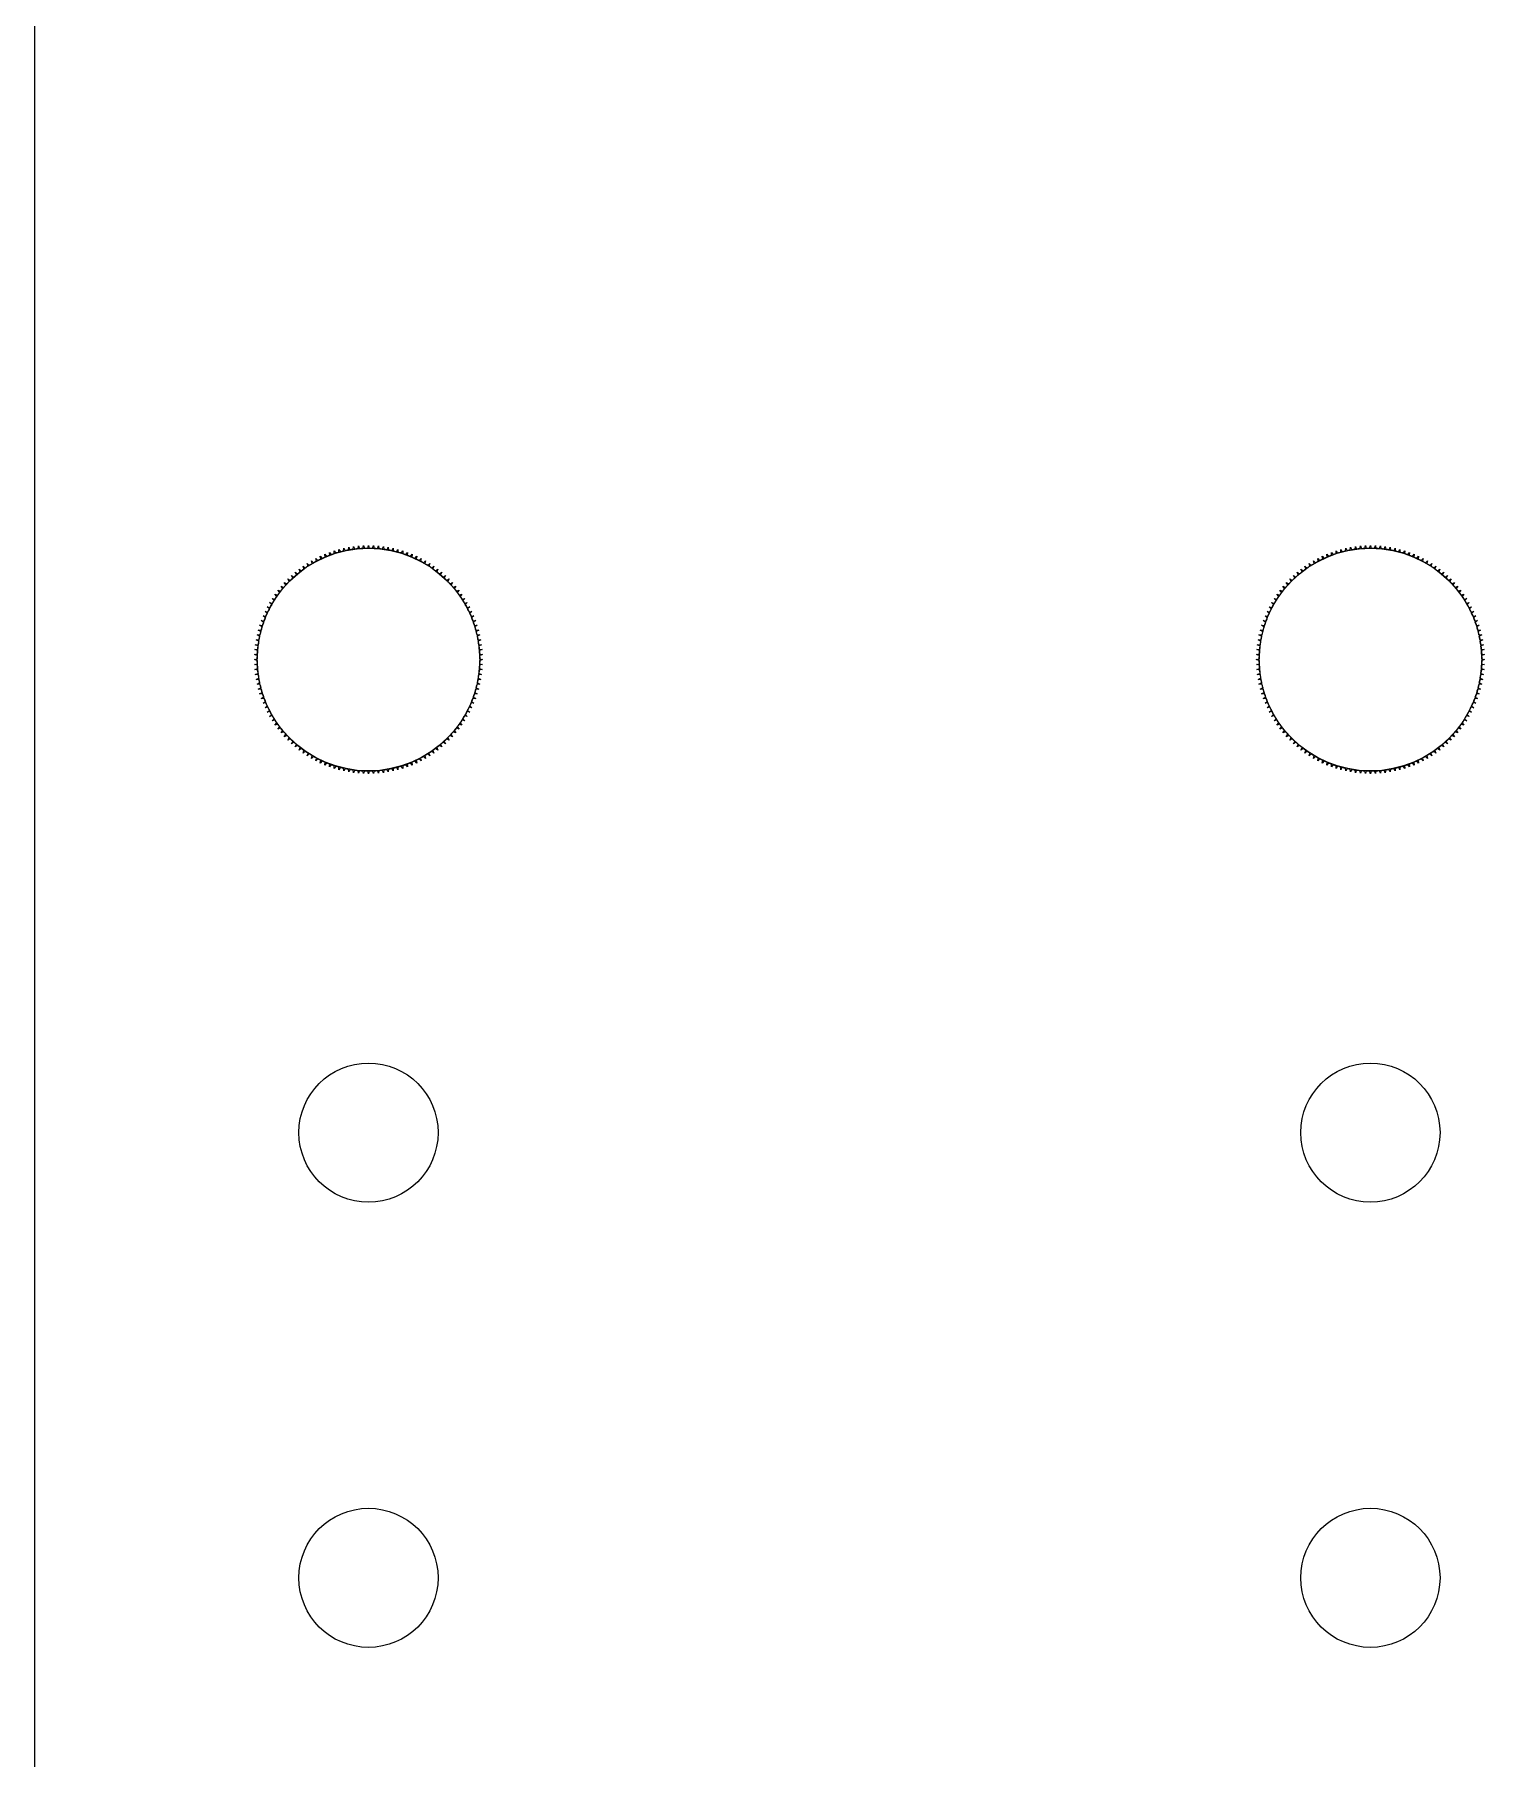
# Model space of a CAD drawing. Header units: millimetres. Extents: x 562 to 17351, y 2396 to 6995.
# Drawn here: x 9250.54 to 9276.59, y 3757.88 to 3788.86 of the extents above; entities that cross this region are included whole.
import ezdxf

# ---------------------------------------------------------------- set-up
doc = ezdxf.new("R2010")
doc.units = ezdxf.units.MM
doc.layers.add('02___PRT_ALL_AXES', color=7, linetype='Continuous')

msp = doc.modelspace()

# ---------------------------------------------------------------- linework, layer by layer
at = {"color": 7, "linetype": 'Continuous'}
for p, q in [((9250.541, 4020.13), (9250.541, 3685.13)), ((9255.844, 3779.505), (9255.839, 3779.556)), ((9255.839, 3779.556), (9255.869, 3779.514)), ((9255.926, 3779.533), (9255.924, 3779.585)), ((9255.924, 3779.585), (9255.952, 3779.541)), ((9256.01, 3779.558), (9256.01, 3779.61)), ((9256.01, 3779.61), (9256.036, 3779.565)), ((9256.095, 3779.58), (9256.097, 3779.631)), ((9256.097, 3779.631), (9256.121, 3779.585)), ((9256.18, 3779.597), (9256.185, 3779.649)), ((9256.185, 3779.649), (9256.206, 3779.602)), ((9256.266, 3779.611), (9256.273, 3779.662)), ((9256.273, 3779.662), (9256.293, 3779.615)), ((9256.353, 3779.621), (9256.362, 3779.672)), ((9256.362, 3779.672), (9256.38, 3779.623)), ((9256.44, 3779.627), (9256.451, 3779.678)), ((9256.451, 3779.678), (9256.467, 3779.629)), ((9256.527, 3779.63), (9256.541, 3779.68)), ((9256.541, 3779.68), (9256.554, 3779.63)), ((9256.614, 3779.629), (9256.63, 3779.678)), ((9256.63, 3779.678), (9256.641, 3779.627)), ((9256.701, 3779.623), (9256.719, 3779.672)), ((9256.719, 3779.672), (9256.728, 3779.621)), ((9256.788, 3779.615), (9256.808, 3779.662)), ((9256.808, 3779.662), (9256.815, 3779.611)), ((9256.875, 3779.602), (9256.897, 3779.649)), ((9256.897, 3779.649), (9256.901, 3779.597)), ((9256.96, 3779.585), (9256.984, 3779.631)), ((9256.984, 3779.631), (9256.987, 3779.58)), ((9257.045, 3779.565), (9257.071, 3779.61)), ((9257.071, 3779.61), (9257.071, 3779.558)), ((9257.129, 3779.541), (9257.157, 3779.585)), ((9257.157, 3779.585), (9257.155, 3779.533)), ((9257.212, 3779.514), (9257.242, 3779.556)), ((9257.242, 3779.556), (9257.237, 3779.505)), ((9273.844, 3779.505), (9273.839, 3779.556)), ((9273.839, 3779.556), (9273.869, 3779.514)), ((9273.926, 3779.533), (9273.924, 3779.585)), ((9273.924, 3779.585), (9273.952, 3779.541)), ((9274.01, 3779.558), (9274.01, 3779.61)), ((9274.01, 3779.61), (9274.036, 3779.565)), ((9274.095, 3779.58), (9274.097, 3779.631)), ((9274.097, 3779.631), (9274.121, 3779.585)), ((9274.18, 3779.597), (9274.185, 3779.649)), ((9274.185, 3779.649), (9274.206, 3779.602)), ((9274.266, 3779.611), (9274.273, 3779.662)), ((9274.273, 3779.662), (9274.293, 3779.615)), ((9274.353, 3779.621), (9274.362, 3779.672)), ((9274.362, 3779.672), (9274.38, 3779.623)), ((9274.44, 3779.627), (9274.451, 3779.678)), ((9274.451, 3779.678), (9274.467, 3779.629)), ((9274.527, 3779.63), (9274.541, 3779.68)), ((9274.541, 3779.68), (9274.554, 3779.63)), ((9274.614, 3779.629), (9274.63, 3779.678)), ((9274.63, 3779.678), (9274.641, 3779.627)), ((9274.701, 3779.623), (9274.719, 3779.672)), ((9274.719, 3779.672), (9274.728, 3779.621)), ((9274.788, 3779.615), (9274.808, 3779.662)), ((9274.808, 3779.662), (9274.815, 3779.611)), ((9274.875, 3779.602), (9274.897, 3779.649)), ((9274.897, 3779.649), (9274.901, 3779.597)), ((9274.96, 3779.585), (9274.984, 3779.631)), ((9274.984, 3779.631), (9274.987, 3779.58)), ((9275.045, 3779.565), (9275.071, 3779.61)), ((9275.071, 3779.61), (9275.071, 3779.558)), ((9275.129, 3779.541), (9275.157, 3779.585)), ((9275.157, 3779.585), (9275.155, 3779.533)), ((9275.212, 3779.514), (9275.242, 3779.556)), ((9275.242, 3779.556), (9275.237, 3779.505)), ((9255.312, 3779.208), (9255.293, 3779.256)), ((9255.293, 3779.256), (9255.334, 3779.225)), ((9255.382, 3779.26), (9255.365, 3779.309)), ((9255.365, 3779.309), (9255.404, 3779.276)), ((9255.455, 3779.309), (9255.439, 3779.359)), ((9255.439, 3779.359), (9255.477, 3779.324)), ((9255.529, 3779.355), (9255.516, 3779.405)), ((9255.516, 3779.405), (9255.552, 3779.369)), ((9255.605, 3779.398), (9255.594, 3779.448)), ((9255.594, 3779.448), (9255.629, 3779.41)), ((9255.683, 3779.437), (9255.674, 3779.488)), ((9255.674, 3779.488), (9255.707, 3779.448)), ((9255.763, 3779.473), (9255.756, 3779.524)), ((9255.756, 3779.524), (9255.788, 3779.483)), ((9257.294, 3779.483), (9257.325, 3779.524)), ((9257.325, 3779.524), (9257.318, 3779.473)), ((9257.374, 3779.448), (9257.407, 3779.488)), ((9257.407, 3779.488), (9257.398, 3779.437)), ((9257.452, 3779.41), (9257.487, 3779.448)), ((9257.487, 3779.448), (9257.476, 3779.398)), ((9257.529, 3779.369), (9257.566, 3779.405)), ((9257.566, 3779.405), (9257.552, 3779.355)), ((9257.604, 3779.324), (9257.642, 3779.359)), ((9257.642, 3779.359), (9257.626, 3779.309)), ((9257.677, 3779.276), (9257.716, 3779.309)), ((9257.716, 3779.309), (9257.699, 3779.26)), ((9257.747, 3779.225), (9257.789, 3779.256)), ((9257.789, 3779.256), (9257.769, 3779.208)), ((9273.312, 3779.208), (9273.293, 3779.256)), ((9273.293, 3779.256), (9273.334, 3779.225)), ((9273.382, 3779.26), (9273.365, 3779.309)), ((9273.365, 3779.309), (9273.404, 3779.276)), ((9273.455, 3779.309), (9273.439, 3779.359)), ((9273.439, 3779.359), (9273.477, 3779.324)), ((9273.529, 3779.355), (9273.516, 3779.405)), ((9273.516, 3779.405), (9273.552, 3779.369)), ((9273.605, 3779.398), (9273.594, 3779.448)), ((9273.594, 3779.448), (9273.629, 3779.41)), ((9273.683, 3779.437), (9273.674, 3779.488)), ((9273.674, 3779.488), (9273.707, 3779.448)), ((9273.763, 3779.473), (9273.756, 3779.524)), ((9273.756, 3779.524), (9273.788, 3779.483)), ((9275.294, 3779.483), (9275.325, 3779.524)), ((9275.325, 3779.524), (9275.318, 3779.473)), ((9275.374, 3779.448), (9275.407, 3779.488)), ((9275.407, 3779.488), (9275.398, 3779.437)), ((9275.452, 3779.41), (9275.487, 3779.448)), ((9275.487, 3779.448), (9275.476, 3779.398)), ((9275.529, 3779.369), (9275.566, 3779.405)), ((9275.566, 3779.405), (9275.552, 3779.355)), ((9275.604, 3779.324), (9275.642, 3779.359)), ((9275.642, 3779.359), (9275.626, 3779.309)), ((9275.677, 3779.276), (9275.716, 3779.309)), ((9275.716, 3779.309), (9275.699, 3779.26)), ((9275.747, 3779.225), (9275.789, 3779.256)), ((9275.789, 3779.256), (9275.769, 3779.208)), ((9255, 3778.905), (9254.97, 3778.948)), ((9254.97, 3778.948), (9255.017, 3778.926)), ((9255.057, 3778.971), (9255.029, 3779.015)), ((9255.029, 3779.015), (9255.075, 3778.991)), ((9255.117, 3779.035), (9255.091, 3779.079)), ((9255.091, 3779.079), (9255.136, 3779.054)), ((9255.18, 3779.095), (9255.156, 3779.141)), ((9255.156, 3779.141), (9255.199, 3779.114)), ((9255.245, 3779.153), (9255.223, 3779.2)), ((9255.223, 3779.2), (9255.265, 3779.171)), ((9257.816, 3779.171), (9257.858, 3779.2)), ((9257.858, 3779.2), (9257.836, 3779.153)), ((9257.882, 3779.114), (9257.926, 3779.141)), ((9257.926, 3779.141), (9257.902, 3779.095)), ((9257.945, 3779.054), (9257.99, 3779.079)), ((9257.99, 3779.079), (9257.964, 3779.035)), ((9258.006, 3778.991), (9258.052, 3779.015)), ((9258.052, 3779.015), (9258.024, 3778.971)), ((9258.064, 3778.926), (9258.111, 3778.948)), ((9258.111, 3778.948), (9258.081, 3778.905)), ((9273, 3778.905), (9272.97, 3778.948)), ((9272.97, 3778.948), (9273.017, 3778.926)), ((9273.057, 3778.971), (9273.029, 3779.015)), ((9273.029, 3779.015), (9273.075, 3778.991)), ((9273.117, 3779.035), (9273.091, 3779.079)), ((9273.091, 3779.079), (9273.136, 3779.054)), ((9273.18, 3779.095), (9273.156, 3779.141)), ((9273.156, 3779.141), (9273.199, 3779.114)), ((9273.245, 3779.153), (9273.223, 3779.2)), ((9273.223, 3779.2), (9273.265, 3779.171)), ((9275.816, 3779.171), (9275.858, 3779.2)), ((9275.858, 3779.2), (9275.836, 3779.153)), ((9275.882, 3779.114), (9275.926, 3779.141)), ((9275.926, 3779.141), (9275.902, 3779.095)), ((9275.945, 3779.054), (9275.99, 3779.079)), ((9275.99, 3779.079), (9275.964, 3779.035)), ((9276.006, 3778.991), (9276.052, 3779.015)), ((9276.052, 3779.015), (9276.024, 3778.971)), ((9276.064, 3778.926), (9276.111, 3778.948)), ((9276.111, 3778.948), (9276.081, 3778.905)), ((9254.802, 3778.618), (9254.765, 3778.655)), ((9254.765, 3778.655), (9254.815, 3778.642)), ((9254.847, 3778.693), (9254.812, 3778.731)), ((9254.812, 3778.731), (9254.861, 3778.716)), ((9254.895, 3778.766), (9254.861, 3778.806)), ((9254.861, 3778.806), (9254.91, 3778.788)), ((9254.946, 3778.837), (9254.914, 3778.878)), ((9254.914, 3778.878), (9254.962, 3778.858)), ((9258.119, 3778.858), (9258.167, 3778.878)), ((9258.167, 3778.878), (9258.135, 3778.837)), ((9258.171, 3778.788), (9258.22, 3778.806)), ((9258.22, 3778.806), (9258.187, 3778.766)), ((9258.22, 3778.716), (9258.27, 3778.731)), ((9258.27, 3778.731), (9258.234, 3778.693)), ((9258.266, 3778.642), (9258.316, 3778.655)), ((9258.316, 3778.655), (9258.279, 3778.618)), ((9272.802, 3778.618), (9272.765, 3778.655)), ((9272.765, 3778.655), (9272.815, 3778.642)), ((9272.847, 3778.693), (9272.812, 3778.731)), ((9272.812, 3778.731), (9272.861, 3778.716)), ((9272.895, 3778.766), (9272.861, 3778.806)), ((9272.861, 3778.806), (9272.91, 3778.788)), ((9272.946, 3778.837), (9272.914, 3778.878)), ((9272.914, 3778.878), (9272.962, 3778.858)), ((9276.119, 3778.858), (9276.167, 3778.878)), ((9276.167, 3778.878), (9276.135, 3778.837)), ((9276.171, 3778.788), (9276.22, 3778.806)), ((9276.22, 3778.806), (9276.187, 3778.766)), ((9276.22, 3778.716), (9276.27, 3778.731)), ((9276.27, 3778.731), (9276.234, 3778.693)), ((9276.266, 3778.642), (9276.316, 3778.655)), ((9276.316, 3778.655), (9276.279, 3778.618)), ((9254.657, 3778.301), (9254.614, 3778.331)), ((9254.614, 3778.331), (9254.666, 3778.327)), ((9254.688, 3778.383), (9254.647, 3778.414)), ((9254.647, 3778.414), (9254.698, 3778.408)), ((9254.722, 3778.463), (9254.683, 3778.496)), ((9254.683, 3778.496), (9254.734, 3778.487)), ((9254.76, 3778.542), (9254.722, 3778.577)), ((9254.722, 3778.577), (9254.773, 3778.565)), ((9258.308, 3778.565), (9258.359, 3778.577)), ((9258.359, 3778.577), (9258.321, 3778.542)), ((9258.347, 3778.487), (9258.398, 3778.496)), ((9258.398, 3778.496), (9258.359, 3778.463)), ((9258.383, 3778.408), (9258.435, 3778.414)), ((9258.435, 3778.414), (9258.393, 3778.383)), ((9258.415, 3778.327), (9258.467, 3778.331)), ((9258.467, 3778.331), (9258.424, 3778.301)), ((9272.657, 3778.301), (9272.614, 3778.331)), ((9272.614, 3778.331), (9272.666, 3778.327)), ((9272.688, 3778.383), (9272.647, 3778.414)), ((9272.647, 3778.414), (9272.698, 3778.408)), ((9272.722, 3778.463), (9272.683, 3778.496)), ((9272.683, 3778.496), (9272.734, 3778.487)), ((9272.76, 3778.542), (9272.722, 3778.577)), ((9272.722, 3778.577), (9272.773, 3778.565)), ((9276.308, 3778.565), (9276.359, 3778.577)), ((9276.359, 3778.577), (9276.321, 3778.542)), ((9276.347, 3778.487), (9276.398, 3778.496)), ((9276.398, 3778.496), (9276.359, 3778.463)), ((9276.383, 3778.408), (9276.435, 3778.414)), ((9276.435, 3778.414), (9276.393, 3778.383)), ((9276.415, 3778.327), (9276.467, 3778.331)), ((9276.467, 3778.331), (9276.424, 3778.301)), ((9254.539, 3778.074), (9254.591, 3778.076)), ((9254.585, 3778.05), (9254.539, 3778.074)), ((9254.605, 3778.135), (9254.56, 3778.16)), ((9254.56, 3778.16), (9254.612, 3778.16)), ((9254.629, 3778.219), (9254.585, 3778.246)), ((9254.585, 3778.246), (9254.637, 3778.244)), ((9258.444, 3778.244), (9258.496, 3778.246)), ((9258.496, 3778.246), (9258.452, 3778.219)), ((9258.469, 3778.16), (9258.521, 3778.16)), ((9258.521, 3778.16), (9258.476, 3778.135)), ((9258.49, 3778.076), (9258.542, 3778.074)), ((9258.542, 3778.074), (9258.496, 3778.05)), ((9272.539, 3778.074), (9272.591, 3778.076)), ((9272.585, 3778.05), (9272.539, 3778.074)), ((9272.605, 3778.135), (9272.56, 3778.16)), ((9272.56, 3778.16), (9272.612, 3778.16)), ((9272.629, 3778.219), (9272.585, 3778.246)), ((9272.585, 3778.246), (9272.637, 3778.244)), ((9276.444, 3778.244), (9276.496, 3778.246)), ((9276.496, 3778.246), (9276.452, 3778.219)), ((9276.469, 3778.16), (9276.521, 3778.16)), ((9276.521, 3778.16), (9276.476, 3778.135)), ((9276.49, 3778.076), (9276.542, 3778.074)), ((9276.542, 3778.074), (9276.496, 3778.05)), ((9254.492, 3777.719), (9254.543, 3777.731)), ((9254.542, 3777.704), (9254.492, 3777.719)), ((9254.498, 3777.809), (9254.549, 3777.818)), ((9254.547, 3777.791), (9254.498, 3777.809)), ((9254.508, 3777.897), (9254.559, 3777.904)), ((9254.556, 3777.878), (9254.508, 3777.897)), ((9254.522, 3777.986), (9254.573, 3777.99)), ((9254.569, 3777.964), (9254.522, 3777.986)), ((9258.508, 3777.99), (9258.559, 3777.986)), ((9258.559, 3777.986), (9258.512, 3777.964)), ((9258.522, 3777.904), (9258.573, 3777.897)), ((9258.573, 3777.897), (9258.525, 3777.878)), ((9258.532, 3777.818), (9258.583, 3777.809)), ((9258.583, 3777.809), (9258.534, 3777.791)), ((9258.538, 3777.731), (9258.589, 3777.719)), ((9258.589, 3777.719), (9258.539, 3777.704)), ((9272.492, 3777.719), (9272.543, 3777.731)), ((9272.542, 3777.704), (9272.492, 3777.719)), ((9272.498, 3777.809), (9272.549, 3777.818)), ((9272.547, 3777.791), (9272.498, 3777.809)), ((9272.508, 3777.897), (9272.559, 3777.904)), ((9272.556, 3777.878), (9272.508, 3777.897)), ((9272.522, 3777.986), (9272.573, 3777.99)), ((9272.569, 3777.964), (9272.522, 3777.986)), ((9276.508, 3777.99), (9276.559, 3777.986)), ((9276.559, 3777.986), (9276.512, 3777.964)), ((9276.522, 3777.904), (9276.573, 3777.897)), ((9276.573, 3777.897), (9276.525, 3777.878)), ((9276.532, 3777.818), (9276.583, 3777.809)), ((9276.583, 3777.809), (9276.534, 3777.791)), ((9276.538, 3777.731), (9276.589, 3777.719)), ((9276.589, 3777.719), (9276.539, 3777.704)), ((9254.491, 3777.63), (9254.541, 3777.643)), ((9254.541, 3777.617), (9254.491, 3777.63)), ((9254.492, 3777.541), (9254.542, 3777.556)), ((9254.543, 3777.529), (9254.492, 3777.541)), ((9254.498, 3777.451), (9254.547, 3777.469)), ((9254.549, 3777.442), (9254.498, 3777.451)), ((9258.583, 3777.451), (9258.532, 3777.442)), ((9258.534, 3777.469), (9258.583, 3777.451)), ((9258.589, 3777.541), (9258.538, 3777.529)), ((9258.539, 3777.556), (9258.589, 3777.541)), ((9258.541, 3777.643), (9258.591, 3777.63)), ((9258.591, 3777.63), (9258.541, 3777.617)), ((9272.491, 3777.63), (9272.541, 3777.643)), ((9272.541, 3777.617), (9272.491, 3777.63)), ((9272.492, 3777.541), (9272.542, 3777.556)), ((9272.543, 3777.529), (9272.492, 3777.541)), ((9272.498, 3777.451), (9272.547, 3777.469)), ((9272.549, 3777.442), (9272.498, 3777.451)), ((9276.583, 3777.451), (9276.532, 3777.442)), ((9276.534, 3777.469), (9276.583, 3777.451)), ((9276.589, 3777.541), (9276.538, 3777.529)), ((9276.539, 3777.556), (9276.589, 3777.541)), ((9276.541, 3777.643), (9276.591, 3777.63)), ((9276.591, 3777.63), (9276.541, 3777.617)), ((9254.508, 3777.362), (9254.556, 3777.382)), ((9254.559, 3777.356), (9254.508, 3777.362)), ((9254.522, 3777.274), (9254.569, 3777.296)), ((9254.573, 3777.269), (9254.522, 3777.274)), ((9254.539, 3777.186), (9254.585, 3777.21)), ((9254.591, 3777.184), (9254.539, 3777.186)), ((9254.56, 3777.099), (9254.605, 3777.125)), ((9254.612, 3777.099), (9254.56, 3777.099)), ((9258.521, 3777.099), (9258.469, 3777.099)), ((9258.476, 3777.125), (9258.521, 3777.099)), ((9258.542, 3777.186), (9258.49, 3777.184)), ((9258.496, 3777.21), (9258.542, 3777.186)), ((9258.559, 3777.274), (9258.508, 3777.269)), ((9258.512, 3777.296), (9258.559, 3777.274)), ((9258.573, 3777.362), (9258.522, 3777.356)), ((9258.525, 3777.382), (9258.573, 3777.362)), ((9272.508, 3777.362), (9272.556, 3777.382)), ((9272.559, 3777.356), (9272.508, 3777.362)), ((9272.522, 3777.274), (9272.569, 3777.296)), ((9272.573, 3777.269), (9272.522, 3777.274)), ((9272.539, 3777.186), (9272.585, 3777.21)), ((9272.591, 3777.184), (9272.539, 3777.186)), ((9272.56, 3777.099), (9272.605, 3777.125)), ((9272.612, 3777.099), (9272.56, 3777.099)), ((9276.521, 3777.099), (9276.469, 3777.099)), ((9276.476, 3777.125), (9276.521, 3777.099)), ((9276.542, 3777.186), (9276.49, 3777.184)), ((9276.496, 3777.21), (9276.542, 3777.186)), ((9276.559, 3777.274), (9276.508, 3777.269)), ((9276.512, 3777.296), (9276.559, 3777.274)), ((9276.573, 3777.362), (9276.522, 3777.356)), ((9276.525, 3777.382), (9276.573, 3777.362)), ((9254.585, 3777.013), (9254.629, 3777.041)), ((9254.637, 3777.016), (9254.585, 3777.013)), ((9254.614, 3776.929), (9254.657, 3776.958)), ((9254.666, 3776.933), (9254.614, 3776.929)), ((9254.647, 3776.845), (9254.688, 3776.877)), ((9254.698, 3776.852), (9254.647, 3776.845)), ((9254.683, 3776.764), (9254.722, 3776.797)), ((9254.734, 3776.773), (9254.683, 3776.764)), ((9258.398, 3776.764), (9258.347, 3776.773)), ((9258.359, 3776.797), (9258.398, 3776.764)), ((9258.435, 3776.845), (9258.383, 3776.852)), ((9258.393, 3776.877), (9258.435, 3776.845)), ((9258.467, 3776.929), (9258.415, 3776.933)), ((9258.424, 3776.958), (9258.467, 3776.929)), ((9258.496, 3777.013), (9258.444, 3777.016)), ((9258.452, 3777.041), (9258.496, 3777.013)), ((9272.585, 3777.013), (9272.629, 3777.041)), ((9272.637, 3777.016), (9272.585, 3777.013)), ((9272.614, 3776.929), (9272.657, 3776.958)), ((9272.666, 3776.933), (9272.614, 3776.929)), ((9272.647, 3776.845), (9272.688, 3776.877)), ((9272.698, 3776.852), (9272.647, 3776.845)), ((9272.683, 3776.764), (9272.722, 3776.797)), ((9272.734, 3776.773), (9272.683, 3776.764)), ((9276.398, 3776.764), (9276.347, 3776.773)), ((9276.359, 3776.797), (9276.398, 3776.764)), ((9276.435, 3776.845), (9276.383, 3776.852)), ((9276.393, 3776.877), (9276.435, 3776.845)), ((9276.467, 3776.929), (9276.415, 3776.933)), ((9276.424, 3776.958), (9276.467, 3776.929)), ((9276.496, 3777.013), (9276.444, 3777.016)), ((9276.452, 3777.041), (9276.496, 3777.013)), ((9254.722, 3776.683), (9254.76, 3776.718)), ((9254.773, 3776.695), (9254.722, 3776.683)), ((9254.765, 3776.605), (9254.802, 3776.642)), ((9254.815, 3776.618), (9254.765, 3776.605)), ((9254.812, 3776.528), (9254.847, 3776.567)), ((9254.861, 3776.544), (9254.812, 3776.528)), ((9254.861, 3776.454), (9254.895, 3776.494)), ((9254.91, 3776.472), (9254.861, 3776.454)), ((9258.22, 3776.454), (9258.171, 3776.472)), ((9258.187, 3776.494), (9258.22, 3776.454)), ((9258.27, 3776.528), (9258.22, 3776.544)), ((9258.234, 3776.567), (9258.27, 3776.528)), ((9258.316, 3776.605), (9258.266, 3776.618)), ((9258.279, 3776.642), (9258.316, 3776.605)), ((9258.359, 3776.683), (9258.308, 3776.695)), ((9258.321, 3776.718), (9258.359, 3776.683)), ((9272.722, 3776.683), (9272.76, 3776.718)), ((9272.773, 3776.695), (9272.722, 3776.683)), ((9272.765, 3776.605), (9272.802, 3776.642)), ((9272.815, 3776.618), (9272.765, 3776.605)), ((9272.812, 3776.528), (9272.847, 3776.567)), ((9272.861, 3776.544), (9272.812, 3776.528)), ((9272.861, 3776.454), (9272.895, 3776.494)), ((9272.91, 3776.472), (9272.861, 3776.454)), ((9276.22, 3776.454), (9276.171, 3776.472)), ((9276.187, 3776.494), (9276.22, 3776.454)), ((9276.27, 3776.528), (9276.22, 3776.544)), ((9276.234, 3776.567), (9276.27, 3776.528)), ((9276.316, 3776.605), (9276.266, 3776.618)), ((9276.279, 3776.642), (9276.316, 3776.605)), ((9276.359, 3776.683), (9276.308, 3776.695)), ((9276.321, 3776.718), (9276.359, 3776.683)), ((9254.914, 3776.382), (9254.946, 3776.423)), ((9254.962, 3776.402), (9254.914, 3776.382)), ((9254.97, 3776.312), (9255, 3776.355)), ((9255.017, 3776.334), (9254.97, 3776.312)), ((9255.029, 3776.245), (9255.057, 3776.289)), ((9255.075, 3776.269), (9255.029, 3776.245)), ((9255.091, 3776.18), (9255.117, 3776.225)), ((9255.136, 3776.206), (9255.091, 3776.18)), ((9255.156, 3776.119), (9255.18, 3776.164)), ((9255.199, 3776.146), (9255.156, 3776.119)), ((9257.926, 3776.119), (9257.882, 3776.146)), ((9257.902, 3776.164), (9257.926, 3776.119)), ((9257.99, 3776.18), (9257.945, 3776.206)), ((9257.964, 3776.225), (9257.99, 3776.18)), ((9258.052, 3776.245), (9258.006, 3776.269)), ((9258.024, 3776.289), (9258.052, 3776.245)), ((9258.111, 3776.312), (9258.064, 3776.334)), ((9258.081, 3776.355), (9258.111, 3776.312)), ((9258.167, 3776.382), (9258.119, 3776.402)), ((9258.135, 3776.423), (9258.167, 3776.382)), ((9272.914, 3776.382), (9272.946, 3776.423)), ((9272.962, 3776.402), (9272.914, 3776.382)), ((9272.97, 3776.312), (9273, 3776.355)), ((9273.017, 3776.334), (9272.97, 3776.312)), ((9273.029, 3776.245), (9273.057, 3776.289)), ((9273.075, 3776.269), (9273.029, 3776.245)), ((9273.091, 3776.18), (9273.117, 3776.225)), ((9273.136, 3776.206), (9273.091, 3776.18)), ((9273.156, 3776.119), (9273.18, 3776.164)), ((9273.199, 3776.146), (9273.156, 3776.119)), ((9275.926, 3776.119), (9275.882, 3776.146)), ((9275.902, 3776.164), (9275.926, 3776.119)), ((9275.99, 3776.18), (9275.945, 3776.206)), ((9275.964, 3776.225), (9275.99, 3776.18)), ((9276.052, 3776.245), (9276.006, 3776.269)), ((9276.024, 3776.289), (9276.052, 3776.245)), ((9276.111, 3776.312), (9276.064, 3776.334)), ((9276.081, 3776.355), (9276.111, 3776.312)), ((9276.167, 3776.382), (9276.119, 3776.402)), ((9276.135, 3776.423), (9276.167, 3776.382)), ((9255.223, 3776.06), (9255.245, 3776.106)), ((9255.265, 3776.089), (9255.223, 3776.06)), ((9255.293, 3776.004), (9255.312, 3776.051)), ((9255.334, 3776.035), (9255.293, 3776.004)), ((9255.365, 3775.951), (9255.382, 3775.999)), ((9255.404, 3775.984), (9255.365, 3775.951)), ((9255.439, 3775.901), (9255.455, 3775.95)), ((9255.477, 3775.936), (9255.439, 3775.901)), ((9255.516, 3775.855), (9255.529, 3775.905)), ((9255.552, 3775.891), (9255.516, 3775.855)), ((9255.594, 3775.812), (9255.605, 3775.862)), ((9255.629, 3775.85), (9255.594, 3775.812)), ((9257.487, 3775.812), (9257.452, 3775.85)), ((9257.476, 3775.862), (9257.487, 3775.812)), ((9257.566, 3775.855), (9257.529, 3775.891)), ((9257.552, 3775.905), (9257.566, 3775.855)), ((9257.642, 3775.901), (9257.604, 3775.936)), ((9257.626, 3775.95), (9257.642, 3775.901)), ((9257.716, 3775.951), (9257.677, 3775.984)), ((9257.699, 3775.999), (9257.716, 3775.951)), ((9257.789, 3776.004), (9257.747, 3776.035)), ((9257.769, 3776.051), (9257.789, 3776.004)), ((9257.858, 3776.06), (9257.816, 3776.089)), ((9257.836, 3776.106), (9257.858, 3776.06)), ((9273.223, 3776.06), (9273.245, 3776.106)), ((9273.265, 3776.089), (9273.223, 3776.06)), ((9273.293, 3776.004), (9273.312, 3776.051)), ((9273.334, 3776.035), (9273.293, 3776.004)), ((9273.365, 3775.951), (9273.382, 3775.999)), ((9273.404, 3775.984), (9273.365, 3775.951)), ((9273.439, 3775.901), (9273.455, 3775.95)), ((9273.477, 3775.936), (9273.439, 3775.901)), ((9273.516, 3775.855), (9273.529, 3775.905)), ((9273.552, 3775.891), (9273.516, 3775.855)), ((9273.594, 3775.812), (9273.605, 3775.862)), ((9273.629, 3775.85), (9273.594, 3775.812)), ((9275.487, 3775.812), (9275.452, 3775.85)), ((9275.476, 3775.862), (9275.487, 3775.812)), ((9275.566, 3775.855), (9275.529, 3775.891)), ((9275.552, 3775.905), (9275.566, 3775.855)), ((9275.642, 3775.901), (9275.604, 3775.936)), ((9275.626, 3775.95), (9275.642, 3775.901)), ((9275.716, 3775.951), (9275.677, 3775.984)), ((9275.699, 3775.999), (9275.716, 3775.951)), ((9275.789, 3776.004), (9275.747, 3776.035)), ((9275.769, 3776.051), (9275.789, 3776.004)), ((9275.858, 3776.06), (9275.816, 3776.089)), ((9275.836, 3776.106), (9275.858, 3776.06)), ((9255.674, 3775.772), (9255.683, 3775.823)), ((9255.707, 3775.812), (9255.674, 3775.772)), ((9255.756, 3775.736), (9255.763, 3775.787)), ((9255.788, 3775.777), (9255.756, 3775.736)), ((9255.839, 3775.704), (9255.844, 3775.755)), ((9255.869, 3775.746), (9255.839, 3775.704)), ((9255.924, 3775.675), (9255.926, 3775.727)), ((9255.952, 3775.718), (9255.924, 3775.675)), ((9256.01, 3775.65), (9256.01, 3775.702)), ((9256.036, 3775.695), (9256.01, 3775.65)), ((9256.097, 3775.629), (9256.095, 3775.68)), ((9256.121, 3775.674), (9256.097, 3775.629)), ((9256.185, 3775.611), (9256.18, 3775.663)), ((9256.206, 3775.658), (9256.185, 3775.611)), ((9256.273, 3775.597), (9256.266, 3775.649)), ((9256.293, 3775.645), (9256.273, 3775.597)), ((9256.362, 3775.588), (9256.353, 3775.639)), ((9256.38, 3775.636), (9256.362, 3775.588)), ((9256.451, 3775.582), (9256.44, 3775.632)), ((9256.467, 3775.631), (9256.451, 3775.582)), ((9256.541, 3775.58), (9256.527, 3775.63)), ((9256.554, 3775.63), (9256.541, 3775.58)), ((9256.63, 3775.582), (9256.614, 3775.631)), ((9256.641, 3775.632), (9256.63, 3775.582)), ((9256.719, 3775.588), (9256.701, 3775.636)), ((9256.728, 3775.639), (9256.719, 3775.588)), ((9256.808, 3775.597), (9256.788, 3775.645)), ((9256.815, 3775.649), (9256.808, 3775.597)), ((9256.897, 3775.611), (9256.875, 3775.658)), ((9256.901, 3775.663), (9256.897, 3775.611)), ((9256.984, 3775.629), (9256.96, 3775.674)), ((9256.987, 3775.68), (9256.984, 3775.629)), ((9257.071, 3775.65), (9257.045, 3775.695)), ((9257.071, 3775.702), (9257.071, 3775.65)), ((9257.157, 3775.675), (9257.129, 3775.718)), ((9257.155, 3775.727), (9257.157, 3775.675)), ((9257.242, 3775.704), (9257.212, 3775.746)), ((9257.237, 3775.755), (9257.242, 3775.704)), ((9257.325, 3775.736), (9257.294, 3775.777)), ((9257.318, 3775.787), (9257.325, 3775.736)), ((9257.407, 3775.772), (9257.374, 3775.812)), ((9257.398, 3775.823), (9257.407, 3775.772)), ((9273.674, 3775.772), (9273.683, 3775.823)), ((9273.707, 3775.812), (9273.674, 3775.772)), ((9273.756, 3775.736), (9273.763, 3775.787)), ((9273.788, 3775.777), (9273.756, 3775.736)), ((9273.839, 3775.704), (9273.844, 3775.755)), ((9273.869, 3775.746), (9273.839, 3775.704)), ((9273.924, 3775.675), (9273.926, 3775.727)), ((9273.952, 3775.718), (9273.924, 3775.675)), ((9274.01, 3775.65), (9274.01, 3775.702)), ((9274.036, 3775.695), (9274.01, 3775.65)), ((9274.097, 3775.629), (9274.095, 3775.68)), ((9274.121, 3775.674), (9274.097, 3775.629)), ((9274.185, 3775.611), (9274.18, 3775.663)), ((9274.206, 3775.658), (9274.185, 3775.611)), ((9274.273, 3775.597), (9274.266, 3775.649)), ((9274.293, 3775.645), (9274.273, 3775.597)), ((9274.362, 3775.588), (9274.353, 3775.639)), ((9274.38, 3775.636), (9274.362, 3775.588)), ((9274.451, 3775.582), (9274.44, 3775.632)), ((9274.467, 3775.631), (9274.451, 3775.582)), ((9274.541, 3775.58), (9274.527, 3775.63)), ((9274.554, 3775.63), (9274.541, 3775.58)), ((9274.63, 3775.582), (9274.614, 3775.631)), ((9274.641, 3775.632), (9274.63, 3775.582)), ((9274.719, 3775.588), (9274.701, 3775.636)), ((9274.728, 3775.639), (9274.719, 3775.588)), ((9274.808, 3775.597), (9274.788, 3775.645)), ((9274.815, 3775.649), (9274.808, 3775.597)), ((9274.897, 3775.611), (9274.875, 3775.658)), ((9274.901, 3775.663), (9274.897, 3775.611)), ((9274.984, 3775.629), (9274.96, 3775.674)), ((9274.987, 3775.68), (9274.984, 3775.629)), ((9275.071, 3775.65), (9275.045, 3775.695)), ((9275.071, 3775.702), (9275.071, 3775.65)), ((9275.157, 3775.675), (9275.129, 3775.718)), ((9275.155, 3775.727), (9275.157, 3775.675)), ((9275.242, 3775.704), (9275.212, 3775.746)), ((9275.237, 3775.755), (9275.242, 3775.704)), ((9275.325, 3775.736), (9275.294, 3775.777)), ((9275.318, 3775.787), (9275.325, 3775.736)), ((9275.407, 3775.772), (9275.374, 3775.812)), ((9275.398, 3775.823), (9275.407, 3775.772))]:
    msp.add_line(p, q, dxfattribs=at)
for centre, start, end in [((9256.541, 3777.63), 105.3842, 107.1158), ((9256.541, 3777.63), 102.8842, 104.6158), ((9256.541, 3777.63), 100.3842, 102.1158), ((9256.541, 3777.63), 97.8842, 99.6158), ((9256.541, 3777.63), 95.3842, 97.1158), ((9256.541, 3777.63), 92.8842, 94.6158), ((9256.541, 3777.63), 90.3842, 92.1158), ((9256.541, 3777.63), 87.8842, 89.6158), ((9256.541, 3777.63), 85.3842, 87.1158), ((9256.541, 3777.63), 82.8842, 84.6158), ((9256.541, 3777.63), 80.3842, 82.1158), ((9256.541, 3777.63), 77.8842, 79.6158), ((9256.541, 3777.63), 75.3842, 77.1158), ((9256.541, 3777.63), 72.8842, 74.6158), ((9274.541, 3777.63), 105.3842, 107.1158), ((9274.541, 3777.63), 102.8842, 104.6158), ((9274.541, 3777.63), 100.3842, 102.1158), ((9274.541, 3777.63), 97.8842, 99.6158), ((9274.541, 3777.63), 95.3842, 97.1158), ((9274.541, 3777.63), 92.8842, 94.6158), ((9274.541, 3777.63), 90.3842, 92.1158), ((9274.541, 3777.63), 87.8842, 89.6158), ((9274.541, 3777.63), 85.3842, 87.1158), ((9274.541, 3777.63), 82.8842, 84.6158), ((9274.541, 3777.63), 80.3842, 82.1158), ((9274.541, 3777.63), 77.8842, 79.6158), ((9274.541, 3777.63), 75.3842, 77.1158), ((9274.541, 3777.63), 72.8842, 74.6158), ((9256.541, 3777.63), 125.3842, 127.1158), ((9256.541, 3777.63), 122.8842, 124.6158), ((9256.541, 3777.63), 120.3842, 122.1158), ((9256.541, 3777.63), 117.8842, 119.6158), ((9256.541, 3777.63), 115.3842, 117.1158), ((9256.541, 3777.63), 112.8842, 114.6158), ((9256.541, 3777.63), 110.3842, 112.1158), ((9256.541, 3777.63), 107.8842, 109.6158), ((9256.541, 3777.63), 70.3842, 72.1158), ((9256.541, 3777.63), 67.8842, 69.6158), ((9256.541, 3777.63), 65.3842, 67.1158), ((9256.541, 3777.63), 62.8842, 64.6158), ((9256.541, 3777.63), 60.3842, 62.1158), ((9256.541, 3777.63), 57.8842, 59.6158), ((9256.541, 3777.63), 55.3842, 57.1158), ((9256.541, 3777.63), 52.8842, 54.6158), ((9274.541, 3777.63), 125.3842, 127.1158), ((9274.541, 3777.63), 122.8842, 124.6158), ((9274.541, 3777.63), 120.3842, 122.1158), ((9274.541, 3777.63), 117.8842, 119.6158), ((9274.541, 3777.63), 115.3842, 117.1158), ((9274.541, 3777.63), 112.8842, 114.6158), ((9274.541, 3777.63), 110.3842, 112.1158), ((9274.541, 3777.63), 107.8842, 109.6158), ((9274.541, 3777.63), 70.3842, 72.1158), ((9274.541, 3777.63), 67.8842, 69.6158), ((9274.541, 3777.63), 65.3842, 67.1158), ((9274.541, 3777.63), 62.8842, 64.6158), ((9274.541, 3777.63), 60.3842, 62.1158), ((9274.541, 3777.63), 57.8842, 59.6158), ((9274.541, 3777.63), 55.3842, 57.1158), ((9274.541, 3777.63), 52.8842, 54.6158), ((9256.541, 3777.63), 137.8842, 139.6158), ((9256.541, 3777.63), 135.3842, 137.1158), ((9256.541, 3777.63), 132.8842, 134.6158), ((9256.541, 3777.63), 130.3842, 132.1158), ((9256.541, 3777.63), 127.8842, 129.6158), ((9256.541, 3777.63), 50.3842, 52.1158), ((9256.541, 3777.63), 47.8842, 49.6158), ((9256.541, 3777.63), 45.3842, 47.1158), ((9256.541, 3777.63), 42.8842, 44.6158), ((9256.541, 3777.63), 40.3842, 42.1158), ((9274.541, 3777.63), 137.8842, 139.6158), ((9274.541, 3777.63), 135.3842, 137.1158), ((9274.541, 3777.63), 132.8842, 134.6158), ((9274.541, 3777.63), 130.3842, 132.1158), ((9274.541, 3777.63), 127.8842, 129.6158), ((9274.541, 3777.63), 50.3842, 52.1158), ((9274.541, 3777.63), 47.8842, 49.6158), ((9274.541, 3777.63), 45.3842, 47.1158), ((9274.541, 3777.63), 42.8842, 44.6158), ((9274.541, 3777.63), 40.3842, 42.1158), ((9256.541, 3777.63), 147.8842, 149.6158), ((9256.541, 3777.63), 145.3842, 147.1158), ((9256.541, 3777.63), 142.8842, 144.6158), ((9256.541, 3777.63), 140.3842, 142.1158), ((9256.541, 3777.63), 37.8842, 39.6158), ((9256.541, 3777.63), 35.3842, 37.1158), ((9256.541, 3777.63), 32.8842, 34.6158), ((9256.541, 3777.63), 30.3842, 32.1158), ((9274.541, 3777.63), 147.8842, 149.6158), ((9274.541, 3777.63), 145.3842, 147.1158), ((9274.541, 3777.63), 142.8842, 144.6158), ((9274.541, 3777.63), 140.3842, 142.1158), ((9274.541, 3777.63), 37.8842, 39.6158), ((9274.541, 3777.63), 35.3842, 37.1158), ((9274.541, 3777.63), 32.8842, 34.6158), ((9274.541, 3777.63), 30.3842, 32.1158), ((9256.541, 3777.63), 157.8842, 159.6158), ((9256.541, 3777.63), 155.3842, 157.1158), ((9256.541, 3777.63), 152.8842, 154.6158), ((9256.541, 3777.63), 150.3842, 152.1158), ((9256.541, 3777.63), 27.8842, 29.6158), ((9256.541, 3777.63), 25.3842, 27.1158), ((9256.541, 3777.63), 22.8842, 24.6158), ((9256.541, 3777.63), 20.3842, 22.1158), ((9274.541, 3777.63), 157.8842, 159.6158), ((9274.541, 3777.63), 155.3842, 157.1158), ((9274.541, 3777.63), 152.8842, 154.6158), ((9274.541, 3777.63), 150.3842, 152.1158), ((9274.541, 3777.63), 27.8842, 29.6158), ((9274.541, 3777.63), 25.3842, 27.1158), ((9274.541, 3777.63), 22.8842, 24.6158), ((9274.541, 3777.63), 20.3842, 22.1158), ((9256.541, 3777.63), 167.8842, 169.6158), ((9256.541, 3777.63), 165.3842, 167.1158), ((9256.541, 3777.63), 162.8842, 164.6158), ((9256.541, 3777.63), 160.3842, 162.1158), ((9256.541, 3777.63), 17.8842, 19.6158), ((9256.541, 3777.63), 15.3842, 17.1158), ((9256.541, 3777.63), 12.8842, 14.6158), ((9256.541, 3777.63), 10.3842, 12.1158), ((9274.541, 3777.63), 167.8842, 169.6158), ((9274.541, 3777.63), 165.3842, 167.1158), ((9274.541, 3777.63), 162.8842, 164.6158), ((9274.541, 3777.63), 160.3842, 162.1158), ((9274.541, 3777.63), 17.8842, 19.6158), ((9274.541, 3777.63), 15.3842, 17.1158), ((9274.541, 3777.63), 12.8842, 14.6158), ((9274.541, 3777.63), 10.3842, 12.1158), ((9256.541, 3777.63), 177.8842, 179.6158), ((9256.541, 3777.63), 175.3842, 177.1158), ((9256.541, 3777.63), 172.8842, 174.6158), ((9256.541, 3777.63), 170.3842, 172.1158), ((9256.541, 3777.63), 7.8842, 9.6158), ((9256.541, 3777.63), 5.3842, 7.1158), ((9256.541, 3777.63), 2.8842, 4.6158), ((9256.541, 3777.63), 0.3842, 2.1158), ((9274.541, 3777.63), 177.8842, 179.6158), ((9274.541, 3777.63), 175.3842, 177.1158), ((9274.541, 3777.63), 172.8842, 174.6158), ((9274.541, 3777.63), 170.3842, 172.1158), ((9274.541, 3777.63), 7.8842, 9.6158), ((9274.541, 3777.63), 5.3842, 7.1158), ((9274.541, 3777.63), 2.8842, 4.6158), ((9274.541, 3777.63), 0.3842, 2.1158), ((9256.541, 3777.63), 180.3842, 182.1158), ((9256.541, 3777.63), 182.8842, 184.6158), ((9256.541, 3777.63), 185.3842, 187.1158), ((9256.541, 3777.63), 352.8842, 354.6158), ((9256.541, 3777.63), 355.3842, 357.1158), ((9256.541, 3777.63), 357.8842, 359.6158), ((9274.541, 3777.63), 180.3842, 182.1158), ((9274.541, 3777.63), 182.8842, 184.6158), ((9274.541, 3777.63), 185.3842, 187.1158), ((9274.541, 3777.63), 352.8842, 354.6158), ((9274.541, 3777.63), 355.3842, 357.1158), ((9274.541, 3777.63), 357.8842, 359.6158), ((9256.541, 3777.63), 187.8842, 189.6158), ((9256.541, 3777.63), 190.3842, 192.1158), ((9256.541, 3777.63), 192.8842, 194.6158), ((9256.541, 3777.63), 195.3842, 197.1158), ((9256.541, 3777.63), 342.8842, 344.6158), ((9256.541, 3777.63), 345.3842, 347.1158), ((9256.541, 3777.63), 347.8842, 349.6158), ((9256.541, 3777.63), 350.3842, 352.1158), ((9274.541, 3777.63), 187.8842, 189.6158), ((9274.541, 3777.63), 190.3842, 192.1158), ((9274.541, 3777.63), 192.8842, 194.6158), ((9274.541, 3777.63), 195.3842, 197.1158), ((9274.541, 3777.63), 342.8842, 344.6158), ((9274.541, 3777.63), 345.3842, 347.1158), ((9274.541, 3777.63), 347.8842, 349.6158), ((9274.541, 3777.63), 350.3842, 352.1158), ((9256.541, 3777.63), 197.8842, 199.6158), ((9256.541, 3777.63), 200.3842, 202.1158), ((9256.541, 3777.63), 202.8842, 204.6158), ((9256.541, 3777.63), 205.3842, 207.1158), ((9256.541, 3777.63), 332.8842, 334.6158), ((9256.541, 3777.63), 335.3842, 337.1158), ((9256.541, 3777.63), 337.8842, 339.6158), ((9256.541, 3777.63), 340.3842, 342.1158), ((9274.541, 3777.63), 197.8842, 199.6158), ((9274.541, 3777.63), 200.3842, 202.1158), ((9274.541, 3777.63), 202.8842, 204.6158), ((9274.541, 3777.63), 205.3842, 207.1158), ((9274.541, 3777.63), 332.8842, 334.6158), ((9274.541, 3777.63), 335.3842, 337.1158), ((9274.541, 3777.63), 337.8842, 339.6158), ((9274.541, 3777.63), 340.3842, 342.1158), ((9256.541, 3777.63), 207.8842, 209.6158), ((9256.541, 3777.63), 210.3842, 212.1158), ((9256.541, 3777.63), 212.8842, 214.6158), ((9256.541, 3777.63), 215.3842, 217.1158), ((9256.541, 3777.63), 322.8842, 324.6158), ((9256.541, 3777.63), 325.3842, 327.1158), ((9256.541, 3777.63), 327.8842, 329.6158), ((9256.541, 3777.63), 330.3842, 332.1158), ((9274.541, 3777.63), 207.8842, 209.6158), ((9274.541, 3777.63), 210.3842, 212.1158), ((9274.541, 3777.63), 212.8842, 214.6158), ((9274.541, 3777.63), 215.3842, 217.1158), ((9274.541, 3777.63), 322.8842, 324.6158), ((9274.541, 3777.63), 325.3842, 327.1158), ((9274.541, 3777.63), 327.8842, 329.6158), ((9274.541, 3777.63), 330.3842, 332.1158), ((9256.541, 3777.63), 217.8842, 219.6158), ((9256.541, 3777.63), 220.3842, 222.1158), ((9256.541, 3777.63), 222.8842, 224.6158), ((9256.541, 3777.63), 225.3842, 227.1158), ((9256.541, 3777.63), 227.8842, 229.6158), ((9256.541, 3777.63), 310.3842, 312.1158), ((9256.541, 3777.63), 312.8842, 314.6158), ((9256.541, 3777.63), 315.3842, 317.1158), ((9256.541, 3777.63), 317.8842, 319.6158), ((9256.541, 3777.63), 320.3842, 322.1158), ((9274.541, 3777.63), 217.8842, 219.6158), ((9274.541, 3777.63), 220.3842, 222.1158), ((9274.541, 3777.63), 222.8842, 224.6158), ((9274.541, 3777.63), 225.3842, 227.1158), ((9274.541, 3777.63), 227.8842, 229.6158), ((9274.541, 3777.63), 310.3842, 312.1158), ((9274.541, 3777.63), 312.8842, 314.6158), ((9274.541, 3777.63), 315.3842, 317.1158), ((9274.541, 3777.63), 317.8842, 319.6158), ((9274.541, 3777.63), 320.3842, 322.1158), ((9256.541, 3777.63), 230.3842, 232.1158), ((9256.541, 3777.63), 232.8842, 234.6158), ((9256.541, 3777.63), 235.3842, 237.1158), ((9256.541, 3777.63), 237.8842, 239.6158), ((9256.541, 3777.63), 240.3842, 242.1158), ((9256.541, 3777.63), 242.8842, 244.6158), ((9256.541, 3777.63), 295.3842, 297.1158), ((9256.541, 3777.63), 297.8842, 299.6158), ((9256.541, 3777.63), 300.3842, 302.1158), ((9256.541, 3777.63), 302.8842, 304.6158), ((9256.541, 3777.63), 305.3842, 307.1158), ((9256.541, 3777.63), 307.8842, 309.6158), ((9274.541, 3777.63), 230.3842, 232.1158), ((9274.541, 3777.63), 232.8842, 234.6158), ((9274.541, 3777.63), 235.3842, 237.1158), ((9274.541, 3777.63), 237.8842, 239.6158), ((9274.541, 3777.63), 240.3842, 242.1158), ((9274.541, 3777.63), 242.8842, 244.6158), ((9274.541, 3777.63), 295.3842, 297.1158), ((9274.541, 3777.63), 297.8842, 299.6158), ((9274.541, 3777.63), 300.3842, 302.1158), ((9274.541, 3777.63), 302.8842, 304.6158), ((9274.541, 3777.63), 305.3842, 307.1158), ((9274.541, 3777.63), 307.8842, 309.6158), ((9256.541, 3777.63), 245.3842, 247.1158), ((9256.541, 3777.63), 247.8842, 249.6158), ((9256.541, 3777.63), 250.3842, 252.1158), ((9256.541, 3777.63), 252.8842, 254.6158), ((9256.541, 3777.63), 255.3842, 257.1158), ((9256.541, 3777.63), 257.8842, 259.6158), ((9256.541, 3777.63), 260.3842, 262.1158), ((9256.541, 3777.63), 262.8842, 264.6158), ((9256.541, 3777.63), 265.3842, 267.1158), ((9256.541, 3777.63), 267.8842, 269.6158), ((9256.541, 3777.63), 270.3842, 272.1158), ((9256.541, 3777.63), 272.8842, 274.6158), ((9256.541, 3777.63), 275.3842, 277.1158), ((9256.541, 3777.63), 277.8842, 279.6158), ((9256.541, 3777.63), 280.3842, 282.1158), ((9256.541, 3777.63), 282.8842, 284.6158), ((9256.541, 3777.63), 285.3842, 287.1158), ((9256.541, 3777.63), 287.8842, 289.6158), ((9256.541, 3777.63), 290.3842, 292.1158), ((9256.541, 3777.63), 292.8842, 294.6158), ((9274.541, 3777.63), 245.3842, 247.1158), ((9274.541, 3777.63), 247.8842, 249.6158), ((9274.541, 3777.63), 250.3842, 252.1158), ((9274.541, 3777.63), 252.8842, 254.6158), ((9274.541, 3777.63), 255.3842, 257.1158), ((9274.541, 3777.63), 257.8842, 259.6158), ((9274.541, 3777.63), 260.3842, 262.1158), ((9274.541, 3777.63), 262.8842, 264.6158), ((9274.541, 3777.63), 265.3842, 267.1158), ((9274.541, 3777.63), 267.8842, 269.6158), ((9274.541, 3777.63), 270.3842, 272.1158), ((9274.541, 3777.63), 272.8842, 274.6158), ((9274.541, 3777.63), 275.3842, 277.1158), ((9274.541, 3777.63), 277.8842, 279.6158), ((9274.541, 3777.63), 280.3842, 282.1158), ((9274.541, 3777.63), 282.8842, 284.6158), ((9274.541, 3777.63), 285.3842, 287.1158), ((9274.541, 3777.63), 287.8842, 289.6158), ((9274.541, 3777.63), 290.3842, 292.1158), ((9274.541, 3777.63), 292.8842, 294.6158)]:
    msp.add_arc(centre, 2, start, end, dxfattribs=at)
at = {"layer": '02___PRT_ALL_AXES', "color": 7, "linetype": 'Continuous'}
for centre, radius in [((9256.541, 3777.63), 2), ((9274.541, 3777.63), 2), ((9256.541, 3769.13), 1.25), ((9274.541, 3769.13), 1.25), ((9256.541, 3761.13), 1.25), ((9274.541, 3761.13), 1.25)]:
    msp.add_circle(centre, radius, dxfattribs=at)

doc.saveas('drawing.dxf')
